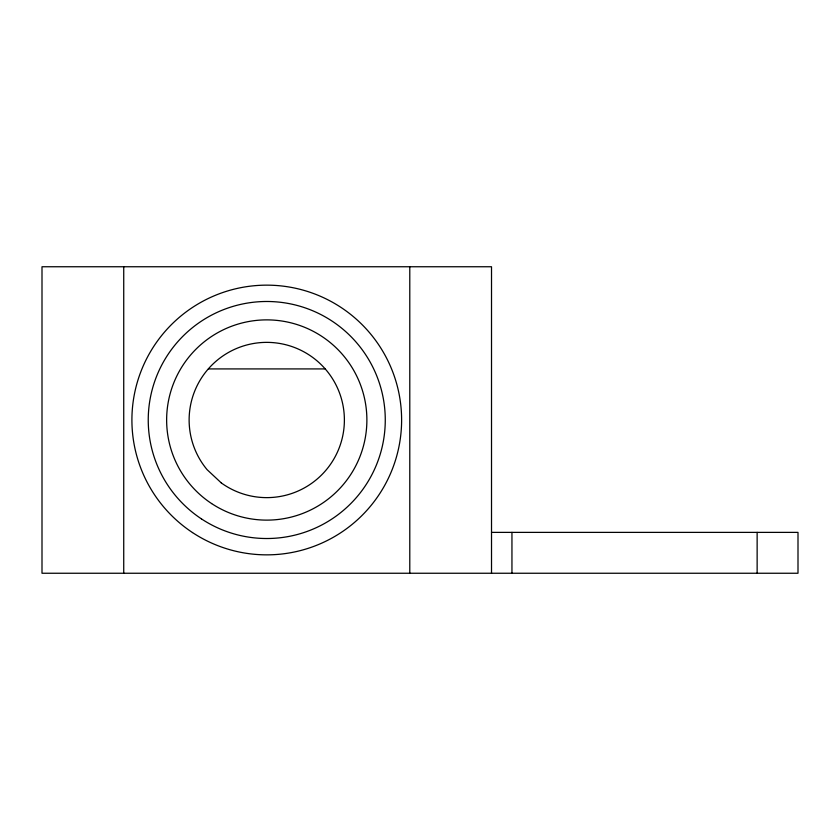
<?xml version="1.0" encoding="UTF-8"?>
<svg xmlns="http://www.w3.org/2000/svg" width="840" height="840" viewBox="0 0 840 840"><rect width="100%" height="100%" fill="white"/><g stroke="black" fill="none" stroke-linecap="round" stroke-linejoin="round"><path stroke-width="1.26" d="M208.415 368.918L325.101 368.918M491.516 532.381L798 532.381L798 573.248L42 573.248L42 266.752L491.516 266.752L491.516 573.248M757.134 532.381L757.134 573.248M511.949 532.381L511.949 573.248M409.784 266.752L409.784 573.248M123.732 266.752L123.732 573.248M221.319 482.947L207.091 469.665A77.637 77.637 0 0 1 247.222 344.862A77.637 77.637 0 0 1 343.056 434.312A77.637 77.637 0 0 1 221.319 482.947M192.476 532.549A134.852 134.852 0 0 0 401.373 428.054A134.852 134.852 0 0 0 206.43 299.397A134.852 134.852 0 0 0 192.476 532.549M211.607 503.559A100.117 100.117 0 0 0 366.702 425.985A100.117 100.117 0 0 0 221.97 330.456A100.117 100.117 0 0 0 211.607 503.559M201.474 518.91A118.503 118.503 0 0 0 385.056 427.077A118.503 118.503 0 0 0 213.738 314.013A118.503 118.503 0 0 0 201.474 518.91"/></g></svg>
